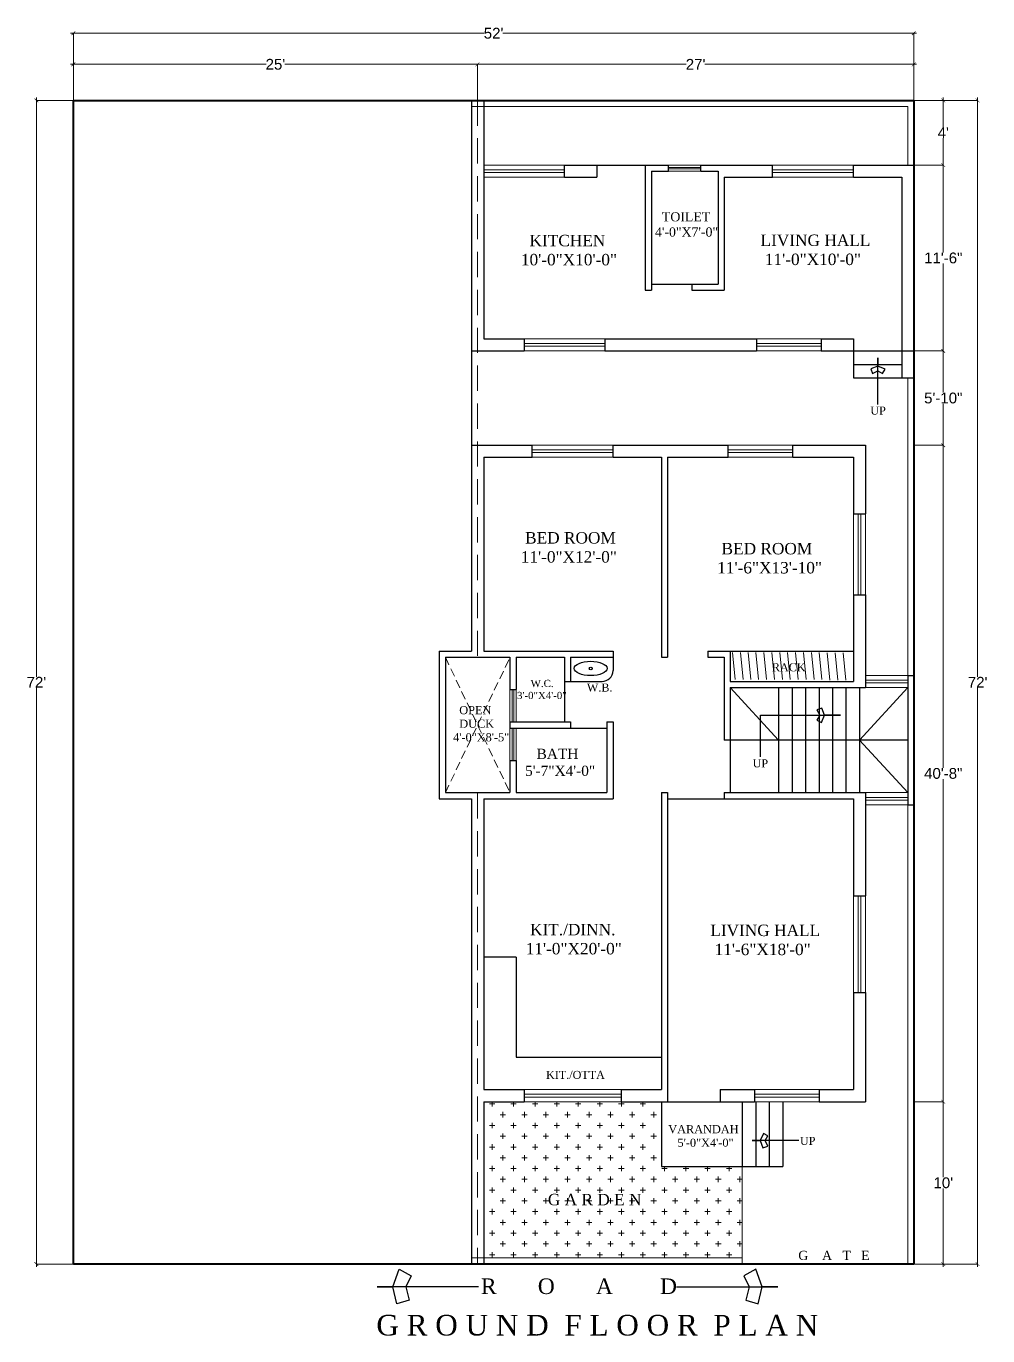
# Model space of a CAD drawing. Header units: inches. Extents: x 176 to 21551, y 16408 to 33639.
# Drawn here: x 176 to 890, y 23244 to 24216 of the extents above; entities that cross this region are included whole.
import ezdxf

# ---------------------------------------------------------------- set-up
doc = ezdxf.new("R2010")
doc.units = ezdxf.units.IN
doc.header["$LTSCALE"] = 25
doc.header["$MEASUREMENT"] = 0
doc.linetypes.add('DASHED2', pattern=[0.375, 0.25, -0.125])
doc.layers.add('TEXT', color=211, linetype='Continuous')
doc.styles.get("Standard").update_dxf_attribs({"font": 'arial.ttf', "height": 8})
doc.dimstyles.get("Standard").update_dxf_attribs({"dimtxt": 0.18, "dimasz": 0.18, "dimexe": 0.18, "dimexo": 0.0625, "dimgap": 0.09, "dimtad": 0, "dimtih": 1, "dimtoh": 1, "dimdec": 4, "dimzin": 0, "dimdsep": 46, "dimtxsty": 'Standard', "dimcen": 0.09, "dimadec": 0, "dimazin": 0, "dimtfac": 1, "dimtdec": 4, "dimtofl": 0, "dimtmove": 0, "dimatfit": 3, "dimfxl": 1, "dimtolj": 1, "dimtzin": 0, "dimarcsym": 0})

# ---------------------------------------------------------------- blocks, each defined once
blk = doc.blocks.new('_ArchTick')
at = {"color": 0, "linetype": 'ByBlock', "const_width": 0.15}
blk.add_lwpolyline([(-0.5, -0.5), (0.5, 0.5)], dxfattribs=at)
blk = doc.blocks.new('*D10')
at = {"color": 0, "lineweight": 20, "ltscale": 0.1, "transparency": 16777216}
for p, q in [((209.01, 24187.94), (354.18, 24187.94)), ((211.13, 24161.3), (211.13, 24188.12)), ((513.26, 24187.94), (368.08, 24187.94)), ((511.13, 24161.3), (511.13, 24188.12))]:
    blk.add_line(p, q, dxfattribs=at)
at = {"layer": 'Defpoints', "color": 0, "ltscale": 0.1, "transparency": 16777216}
for p in [(511.13, 24187.94), (211.13, 24161.12), (511.13, 24161.12)]:
    blk.add_point(p, dxfattribs=at)
at = {"color": 0, "lineweight": 20, "ltscale": 0.1, "transparency": 16777216, "xscale": 2.8125, "yscale": 2.8125, "zscale": 2.8125, "rotation": 180}
blk.add_blockref('_ArchTick', (211.13, 24187.94), dxfattribs=at)
at = {"color": 0, "lineweight": 20, "ltscale": 0.1, "transparency": 16777216, "xscale": 2.8125, "yscale": 2.8125, "zscale": 2.8125}
blk.add_blockref('_ArchTick', (511.13, 24187.94), dxfattribs=at)
at = {"color": 0, "ltscale": 0.1, "transparency": 16777216, "insert": (361.13, 24187.94), "char_height": 8, "attachment_point": 5}
blk.add_mtext("\\A1;25'", dxfattribs=at)
blk = doc.blocks.new('*D11')
at = {"color": 0, "lineweight": 20, "ltscale": 0.1, "transparency": 16777216}
for p, q in [((509.01, 24187.94), (666.18, 24187.94)), ((511.13, 24161.3), (511.13, 24188.12)), ((837.26, 24187.94), (680.08, 24187.94)), ((835.13, 24161.3), (835.13, 24188.12))]:
    blk.add_line(p, q, dxfattribs=at)
at = {"layer": 'Defpoints', "color": 0, "ltscale": 0.1, "transparency": 16777216}
for p in [(835.13, 24187.94), (511.13, 24161.12), (835.13, 24161.12)]:
    blk.add_point(p, dxfattribs=at)
at = {"color": 0, "lineweight": 20, "ltscale": 0.1, "transparency": 16777216, "xscale": 2.8125, "yscale": 2.8125, "zscale": 2.8125, "rotation": 180}
blk.add_blockref('_ArchTick', (511.13, 24187.94), dxfattribs=at)
at = {"color": 0, "lineweight": 20, "ltscale": 0.1, "transparency": 16777216, "xscale": 2.8125, "yscale": 2.8125, "zscale": 2.8125}
blk.add_blockref('_ArchTick', (835.13, 24187.94), dxfattribs=at)
at = {"color": 0, "ltscale": 0.1, "transparency": 16777216, "insert": (673.13, 24187.94), "char_height": 8, "attachment_point": 5}
blk.add_mtext("\\A1;27'", dxfattribs=at)
blk = doc.blocks.new('*D12')
at = {"color": 0, "lineweight": 20, "ltscale": 0.1, "transparency": 16777216}
for p, q in [((209.01, 24211.01), (516.25, 24211.01)), ((211.13, 24161.3), (211.13, 24211.19)), ((837.26, 24211.01), (530.01, 24211.01)), ((835.13, 24161.3), (835.13, 24211.19))]:
    blk.add_line(p, q, dxfattribs=at)
at = {"layer": 'Defpoints', "color": 0, "ltscale": 0.1, "transparency": 16777216}
for p in [(835.13, 24211.01), (211.13, 24161.12), (835.13, 24161.12)]:
    blk.add_point(p, dxfattribs=at)
at = {"color": 0, "lineweight": 20, "ltscale": 0.1, "transparency": 16777216, "xscale": 2.8125, "yscale": 2.8125, "zscale": 2.8125, "rotation": 180}
blk.add_blockref('_ArchTick', (211.13, 24211.01), dxfattribs=at)
at = {"color": 0, "lineweight": 20, "ltscale": 0.1, "transparency": 16777216, "xscale": 2.8125, "yscale": 2.8125, "zscale": 2.8125}
blk.add_blockref('_ArchTick', (835.13, 24211.01), dxfattribs=at)
at = {"color": 0, "ltscale": 0.1, "transparency": 16777216, "insert": (523.13, 24211.01), "char_height": 8, "attachment_point": 5}
blk.add_mtext("\\A1;52'", dxfattribs=at)
blk = doc.blocks.new('*D13')
at = {"color": 0, "lineweight": 20, "ltscale": 0.1, "transparency": 16777216}
for p, q in [((248.22, 24161.12), (183.48, 24161.12)), ((183.66, 24163.24), (183.66, 23733.23)), ((183.66, 23294.99), (183.66, 23725.01)), ((248.22, 23297.12), (183.48, 23297.12))]:
    blk.add_line(p, q, dxfattribs=at)
at = {"layer": 'Defpoints', "color": 0, "ltscale": 0.1, "transparency": 16777216}
for p in [(248.4, 24161.12), (183.66, 23297.12), (248.4, 23297.12)]:
    blk.add_point(p, dxfattribs=at)
at = {"color": 0, "lineweight": 20, "ltscale": 0.1, "transparency": 16777216, "xscale": 2.8125, "yscale": 2.8125, "zscale": 2.8125}
for p, rotation in [((183.66, 24161.12), 90), ((183.66, 23297.12), 270)]:
    blk.add_blockref('_ArchTick', p, dxfattribs=dict(at, rotation=rotation))
at = {"color": 0, "ltscale": 0.1, "transparency": 16777216, "insert": (183.66, 23729.12), "char_height": 8, "attachment_point": 5}
blk.add_mtext("\\A1;72'", dxfattribs=at)
blk = doc.blocks.new('*D7')
at = {"color": 0, "lineweight": 20, "ltscale": 0.1, "transparency": 16777216}
for p, q in [((826.99, 24161.12), (857.22, 24161.12)), ((857.04, 24163.24), (857.04, 24141.21)), ((857.04, 24110.99), (857.04, 24133.03)), ((835.31, 24113.12), (857.22, 24113.12))]:
    blk.add_line(p, q, dxfattribs=at)
at = {"layer": 'Defpoints', "color": 0, "ltscale": 0.1, "transparency": 16777216}
for p in [(826.81, 24161.12), (835.13, 24113.12), (857.04, 24113.12)]:
    blk.add_point(p, dxfattribs=at)
at = {"color": 0, "lineweight": 20, "ltscale": 0.1, "transparency": 16777216, "xscale": 2.8125, "yscale": 2.8125, "zscale": 2.8125}
for p, rotation in [((857.04, 24161.12), 90), ((857.04, 24113.12), 270)]:
    blk.add_blockref('_ArchTick', p, dxfattribs=dict(at, rotation=rotation))
at = {"color": 0, "ltscale": 0.1, "transparency": 16777216, "insert": (857.04, 24137.12), "char_height": 8, "attachment_point": 5}
blk.add_mtext("\\A1;4'", dxfattribs=at)
blk = doc.blocks.new('*D8')
at = {"color": 0, "lineweight": 20, "ltscale": 0.1, "transparency": 16777216}
for p, q in [((840.93, 23905.12), (857.22, 23905.12)), ((857.04, 23907.24), (857.04, 23665.54)), ((857.04, 23415.49), (857.04, 23657.19)), ((835.49, 23417.62), (857.22, 23417.62))]:
    blk.add_line(p, q, dxfattribs=at)
at = {"layer": 'Defpoints', "color": 0, "ltscale": 0.1, "transparency": 16777216}
for p in [(840.75, 23905.12), (835.31, 23417.62), (857.04, 23417.62)]:
    blk.add_point(p, dxfattribs=at)
at = {"color": 0, "lineweight": 20, "ltscale": 0.1, "transparency": 16777216, "xscale": 2.8125, "yscale": 2.8125, "zscale": 2.8125}
for p, rotation in [((857.04, 23905.12), 90), ((857.04, 23417.62), 270)]:
    blk.add_blockref('_ArchTick', p, dxfattribs=dict(at, rotation=rotation))
at = {"color": 0, "ltscale": 0.1, "transparency": 16777216, "insert": (857.04, 23661.37), "char_height": 8, "attachment_point": 5}
blk.add_mtext('\\A1;40\'-8"', dxfattribs=at)
blk = doc.blocks.new('*D9')
at = {"color": 0, "lineweight": 20, "ltscale": 0.1, "transparency": 16777216}
for p, q in [((835.31, 24161.12), (882.72, 24161.12)), ((882.54, 24163.24), (882.54, 23733.23)), ((882.54, 23294.99), (882.54, 23725.01)), ((835.31, 23297.12), (882.72, 23297.12))]:
    blk.add_line(p, q, dxfattribs=at)
at = {"layer": 'Defpoints', "color": 0, "ltscale": 0.1, "transparency": 16777216}
for p in [(835.13, 24161.12), (835.13, 23297.12), (882.54, 23297.12)]:
    blk.add_point(p, dxfattribs=at)
at = {"color": 0, "lineweight": 20, "ltscale": 0.1, "transparency": 16777216, "xscale": 2.8125, "yscale": 2.8125, "zscale": 2.8125}
for p, rotation in [((882.54, 24161.12), 90), ((882.54, 23297.12), 270)]:
    blk.add_blockref('_ArchTick', p, dxfattribs=dict(at, rotation=rotation))
at = {"color": 0, "ltscale": 0.1, "transparency": 16777216, "insert": (882.54, 23729.12), "char_height": 8, "attachment_point": 5}
blk.add_mtext("\\A1;72'", dxfattribs=at)
blk = doc.blocks.new('*D18')
at = {"color": 0, "lineweight": 20, "ltscale": 0.1, "transparency": 16777216}
for p, q in [((835.49, 23417.62), (857.22, 23417.62)), ((857.04, 23419.74), (857.04, 23361.54)), ((857.04, 23294.99), (857.04, 23353.19)), ((835.31, 23297.12), (857.22, 23297.12))]:
    blk.add_line(p, q, dxfattribs=at)
at = {"layer": 'Defpoints', "color": 0, "ltscale": 0.1, "transparency": 16777216}
for p in [(835.31, 23417.62), (835.13, 23297.12), (857.04, 23297.12)]:
    blk.add_point(p, dxfattribs=at)
at = {"color": 0, "lineweight": 20, "ltscale": 0.1, "transparency": 16777216, "xscale": 2.8125, "yscale": 2.8125, "zscale": 2.8125}
for p, rotation in [((857.04, 23417.62), 90), ((857.04, 23297.12), 270)]:
    blk.add_blockref('_ArchTick', p, dxfattribs=dict(at, rotation=rotation))
at = {"color": 0, "ltscale": 0.1, "transparency": 16777216, "insert": (857.04, 23357.37), "char_height": 8, "attachment_point": 5}
blk.add_mtext("\\A1;10'", dxfattribs=at)
blk = doc.blocks.new('*D24')
at = {"color": 0, "lineweight": 20, "ltscale": 0.1, "transparency": 16777216}
for p, q in [((835.49, 23975.12), (857.22, 23975.12)), ((857.04, 23977.24), (857.04, 23944.29)), ((857.04, 23902.99), (857.04, 23935.94)), ((835.31, 23905.12), (857.22, 23905.12))]:
    blk.add_line(p, q, dxfattribs=at)
at = {"layer": 'Defpoints', "color": 0, "ltscale": 0.1, "transparency": 16777216}
for p in [(835.31, 23975.12), (835.13, 23905.12), (857.04, 23905.12)]:
    blk.add_point(p, dxfattribs=at)
at = {"color": 0, "lineweight": 20, "ltscale": 0.1, "transparency": 16777216, "xscale": 2.8125, "yscale": 2.8125, "zscale": 2.8125}
for p, rotation in [((857.04, 23975.12), 90), ((857.04, 23905.12), 270)]:
    blk.add_blockref('_ArchTick', p, dxfattribs=dict(at, rotation=rotation))
at = {"color": 0, "ltscale": 0.1, "transparency": 16777216, "insert": (857.04, 23940.12), "char_height": 8, "attachment_point": 5}
blk.add_mtext('\\A1;5\'-10"', dxfattribs=at)
blk = doc.blocks.new('*D25')
at = {"color": 0, "lineweight": 20, "ltscale": 0.1, "transparency": 16777216}
for p, q in [((835.49, 24113.12), (857.22, 24113.12)), ((857.04, 24115.24), (857.04, 24048.29)), ((857.04, 23972.99), (857.04, 24039.94)), ((835.49, 23975.12), (857.22, 23975.12))]:
    blk.add_line(p, q, dxfattribs=at)
at = {"layer": 'Defpoints', "color": 0, "ltscale": 0.1, "transparency": 16777216}
for p in [(835.31, 24113.12), (835.31, 23975.12), (857.04, 23975.12)]:
    blk.add_point(p, dxfattribs=at)
at = {"color": 0, "lineweight": 20, "ltscale": 0.1, "transparency": 16777216, "xscale": 2.8125, "yscale": 2.8125, "zscale": 2.8125}
for p, rotation in [((857.04, 24113.12), 90), ((857.04, 23975.12), 270)]:
    blk.add_blockref('_ArchTick', p, dxfattribs=dict(at, rotation=rotation))
at = {"color": 0, "ltscale": 0.1, "transparency": 16777216, "insert": (857.04, 24044.12), "char_height": 8, "attachment_point": 5}
blk.add_mtext('\\A1;11\'-6"', dxfattribs=at)

msp = doc.modelspace()

# ---------------------------------------------------------------- hatches: boundary and pattern name
at = {"lineweight": 0, "ltscale": 0.1}
h = msp.add_hatch(dxfattribs=at)
h.set_pattern_fill('CROSS', color=256, scale=32, style=0)
h.paths.add_polyline_path([(647.81, 23417.62), (617.81, 23417.62), (545.81, 23417.62), (515.81, 23417.62), (515.81, 23301.62), (707.81, 23301.62), (707.81, 23369.62), (647.81, 23369.62)])
h.paths.add_polyline_path([(561.33, 23351.33), (632.7, 23351.33), (632.7, 23338.4), (561.33, 23338.4)], flags=24)

# ---------------------------------------------------------------- linework, layer by layer
at = {"lineweight": 40, "ltscale": 0.1}
for p, q in [((211.13, 24161.12), (835.13, 24161.12)), ((211.13, 23297.12), (211.13, 24161.12)), ((835.13, 24161.12), (835.13, 23297.12)), ((835.13, 23297.12), (211.13, 23297.12))]:
    msp.add_line(p, q, dxfattribs=at)
at = {"ltscale": 0.1}
for p, q in [((506.63, 24161.12), (506.63, 23752.12)), ((515.81, 24161.12), (515.81, 23984.12)), ((575.81, 24113.12), (653.06, 24113.12)), ((575.81, 24104.12), (575.81, 24113.12)), ((599.81, 24113.12), (599.81, 24104.12)), ((635.81, 24113.12), (635.81, 24020.12)), ((640.31, 24108.6), (640.31, 24020.12)), ((640.31, 24108.6), (653.06, 24108.6)), ((653.06, 24108.6), (653.06, 24113.12)), ((677.06, 24108.6), (677.06, 24113.12)), ((677.06, 24113.12), (730.31, 24113.12)), ((677.06, 24108.6), (689.81, 24108.6)), ((689.81, 24108.6), (689.81, 24024.62)), ((730.31, 24104.12), (730.31, 24113.12)), ((790.31, 24104.12), (790.31, 24113.12)), ((790.31, 24113.12), (835.31, 24113.12)), ((575.81, 24104.12), (599.81, 24104.12)), ((694.31, 24104.12), (694.31, 24020.12)), ((694.31, 24104.12), (730.31, 24104.12)), ((790.31, 24104.12), (826.31, 24104.12)), ((826.31, 24104.12), (826.31, 23955.12)), ((635.81, 24020.12), (640.31, 24020.12)), ((640.31, 24024.62), (689.81, 24024.62)), ((670.31, 24024.62), (670.31, 24020.12)), ((670.31, 24020.12), (694.31, 24020.12)), ((515.81, 23984.12), (545.81, 23984.12)), ((545.81, 23984.12), (545.81, 23975.12)), ((605.81, 23984.12), (605.81, 23975.12)), ((605.81, 23984.12), (718.31, 23984.12)), ((718.31, 23984.12), (718.31, 23975.12)), ((766.31, 23984.12), (766.31, 23975.12)), ((766.31, 23984.12), (790.31, 23984.12)), ((790.31, 23984.12), (790.31, 23955.12)), ((506.63, 23975.12), (545.81, 23975.12)), ((605.81, 23975.12), (718.31, 23975.12)), ((766.31, 23975.12), (835.13, 23975.12)), ((790.31, 23965.12), (826.31, 23965.12)), ((835.13, 23965.12), (835.31, 23965.12)), ((790.31, 23955.12), (835.31, 23955.12)), ((506.63, 23905.12), (551.81, 23905.12)), ((551.81, 23896.12), (551.81, 23905.12)), ((611.81, 23896.12), (611.81, 23905.12)), ((611.81, 23905.12), (697.31, 23905.12)), ((697.31, 23896.12), (697.31, 23905.12)), ((745.31, 23896.12), (745.31, 23905.12)), ((745.31, 23905.12), (799.31, 23905.12)), ((799.31, 23905.12), (799.31, 23854.12)), ((515.81, 23896.12), (551.81, 23896.12)), ((515.81, 23896.12), (515.81, 23752.12)), ((611.81, 23896.12), (647.81, 23896.12)), ((647.81, 23896.12), (647.81, 23747.62)), ((652.31, 23896.12), (697.31, 23896.12)), ((652.31, 23896.12), (652.31, 23747.62)), ((745.31, 23896.12), (790.31, 23896.12)), ((790.31, 23896.12), (790.31, 23854.12)), ((790.31, 23854.12), (799.31, 23854.12)), ((790.31, 23794.12), (799.31, 23794.12)), ((790.31, 23794.12), (790.31, 23729.62)), ((799.31, 23794.12), (799.31, 23725.12)), ((482.81, 23752.12), (506.63, 23752.12)), ((482.81, 23752.12), (482.81, 23642.62)), ((487.31, 23747.62), (535.31, 23747.62)), ((487.31, 23747.62), (487.31, 23647.12)), ((515.81, 23752.12), (611.81, 23752.12)), ((535.31, 23747.62), (535.31, 23723.62)), ((539.81, 23747.62), (575.81, 23747.62)), ((539.81, 23747.62), (539.81, 23723.62)), ((575.81, 23747.62), (575.81, 23699.62)), ((580.31, 23747.62), (611.81, 23747.62)), ((580.31, 23747.62), (580.31, 23729.62)), ((611.81, 23752.12), (611.81, 23737.71)), ((647.81, 23747.62), (652.31, 23747.62)), ((682.31, 23752.12), (790.31, 23752.12)), ((694.31, 23747.62), (694.31, 23725.12)), ((698.81, 23752.12), (698.81, 23729.62)), ((575.81, 23729.62), (603.73, 23729.62)), ((698.81, 23729.62), (790.31, 23729.62)), ((830.63, 23734.12), (835.31, 23734.12)), ((830.81, 23734.12), (830.81, 23638.12)), ((535.31, 23723.62), (539.81, 23723.62)), ((694.31, 23725.12), (694.31, 23686.12)), ((698.81, 23725.12), (698.81, 23647.12)), ((698.81, 23725.12), (799.31, 23725.12)), ((698.81, 23725.12), (734.81, 23686.12)), ((734.81, 23725.12), (734.81, 23647.12)), ((744.81, 23725.12), (744.81, 23647.12)), ((754.81, 23725.12), (754.81, 23647.12)), ((764.81, 23725.12), (764.81, 23647.12)), ((774.81, 23725.12), (774.81, 23647.12)), ((784.81, 23725.12), (784.81, 23647.12)), ((794.81, 23725.12), (794.81, 23647.12)), ((794.81, 23686.12), (830.81, 23725.12)), ((535.31, 23699.62), (580.31, 23699.62)), ((535.31, 23699.62), (535.31, 23695.12)), ((580.31, 23699.62), (580.31, 23695.12)), ((607.31, 23699.62), (611.81, 23699.62)), ((607.31, 23699.62), (607.31, 23647.12)), ((611.81, 23699.62), (611.81, 23642.62)), ((535.31, 23695.12), (607.31, 23695.12)), ((830.81, 23686.12), (694.31, 23686.12)), ((794.81, 23686.12), (830.81, 23647.12)), ((535.31, 23671.12), (539.81, 23671.12)), ((535.31, 23671.12), (535.31, 23647.12)), ((539.81, 23671.12), (539.81, 23647.12)), ((482.81, 23642.62), (506.63, 23642.62)), ((487.31, 23647.12), (535.31, 23647.12)), ((506.63, 23642.62), (506.63, 23297.12)), ((515.81, 23642.62), (611.81, 23642.62)), ((515.81, 23642.62), (515.81, 23426.62)), ((539.81, 23647.12), (607.31, 23647.12)), ((647.81, 23647.12), (652.31, 23647.12)), ((647.81, 23647.12), (647.81, 23426.62)), ((652.31, 23647.12), (652.31, 23417.62)), ((652.31, 23642.62), (790.31, 23642.62)), ((694.31, 23647.12), (799.31, 23647.12)), ((694.31, 23647.12), (694.31, 23642.62)), ((790.31, 23642.62), (790.31, 23570.62)), ((799.31, 23647.12), (799.31, 23570.62)), ((830.81, 23638.12), (835.13, 23638.12)), ((790.31, 23570.62), (799.31, 23570.62)), ((539.81, 23524.89), (539.81, 23450.62)), ((790.31, 23498.62), (799.31, 23498.62)), ((790.31, 23498.62), (790.31, 23426.62)), ((799.31, 23498.62), (799.31, 23417.62)), ((539.81, 23450.62), (647.81, 23450.62)), ((515.81, 23426.62), (545.81, 23426.62)), ((545.81, 23426.62), (545.81, 23417.62)), ((617.81, 23426.62), (617.81, 23417.62)), ((617.81, 23426.62), (647.81, 23426.62)), ((691.31, 23426.62), (716.81, 23426.62)), ((691.31, 23426.62), (691.31, 23417.62)), ((716.81, 23426.62), (716.81, 23417.62)), ((764.81, 23426.62), (764.81, 23417.62)), ((764.81, 23426.62), (790.31, 23426.62)), ((515.81, 23417.62), (545.81, 23417.62)), ((515.81, 23417.62), (515.81, 23297.12)), ((617.81, 23417.62), (716.81, 23417.62)), ((647.81, 23417.62), (647.81, 23369.62)), ((707.81, 23417.62), (707.81, 23369.62)), ((717.81, 23417.62), (717.81, 23369.62)), ((727.81, 23417.62), (727.81, 23369.62)), ((737.81, 23417.62), (737.81, 23369.62)), ((764.81, 23417.62), (799.31, 23417.62)), ((647.81, 23369.62), (737.81, 23369.62))]:
    msp.add_line(p, q, dxfattribs=at)
at = {"lineweight": 0, "ltscale": 0.1}
for p, q in [((506.63, 24156.62), (830.63, 24156.62)), ((830.63, 24156.62), (830.63, 24113.12)), ((515.81, 24113.12), (575.81, 24113.12)), ((515.81, 24109.62), (575.81, 24109.62)), ((515.81, 24107.62), (575.81, 24107.62)), ((677.06, 24113.1), (653.06, 24113.1)), ((677.06, 24111.45), (653.06, 24111.45)), ((677.06, 24110.25), (653.06, 24110.25)), ((677.06, 24108.6), (653.06, 24108.6)), ((730.31, 24113.12), (790.31, 24113.12)), ((730.31, 24109.62), (790.31, 24109.62)), ((730.31, 24107.62), (790.31, 24107.62)), ((515.81, 24104.12), (575.81, 24104.12)), ((730.31, 24104.12), (790.31, 24104.12)), ((545.81, 23984.12), (605.81, 23984.12)), ((545.81, 23980.62), (605.81, 23980.62)), ((718.31, 23984.12), (766.31, 23984.12)), ((718.31, 23980.62), (766.31, 23980.62)), ((545.81, 23978.62), (605.81, 23978.62)), ((545.81, 23975.12), (605.81, 23975.12)), ((718.31, 23978.62), (766.31, 23978.62)), ((718.31, 23975.12), (766.31, 23975.12)), ((830.63, 23955.12), (830.63, 23734.12)), ((551.81, 23905.12), (611.81, 23905.12)), ((697.31, 23905.12), (745.31, 23905.12)), ((551.81, 23901.62), (611.81, 23901.62)), ((551.81, 23899.62), (611.81, 23899.62)), ((551.81, 23896.12), (611.81, 23896.12)), ((697.31, 23901.62), (745.31, 23901.62)), ((697.31, 23899.62), (745.31, 23899.62)), ((697.31, 23896.12), (745.31, 23896.12)), ((790.31, 23794.12), (790.31, 23854.12)), ((793.81, 23794.12), (793.81, 23854.12)), ((795.81, 23794.12), (795.81, 23854.12)), ((799.31, 23794.12), (799.31, 23854.12)), ((700.57, 23751.21), (702.54, 23731.03)), ((706.45, 23751.21), (708.41, 23731.03)), ((712.08, 23751.21), (714.04, 23731.03)), ((717.95, 23751.21), (719.92, 23731.03)), ((723.83, 23751.21), (725.8, 23731.03)), ((729.71, 23751.21), (731.67, 23731.03)), ((735.58, 23751.21), (737.55, 23731.03)), ((741.46, 23751.21), (743.43, 23731.03)), ((747.34, 23751.21), (749.3, 23731.03)), ((753.21, 23751.21), (755.18, 23731.03)), ((759.09, 23751.21), (761.06, 23731.03)), ((764.97, 23751.21), (766.93, 23731.03)), ((770.87, 23750.95), (772.84, 23730.77)), ((776.75, 23750.95), (778.71, 23730.77)), ((782.62, 23750.95), (784.59, 23730.77)), ((830.81, 23734.12), (799.31, 23734.12)), ((799.31, 23730.62), (830.81, 23730.62)), ((799.31, 23728.62), (830.81, 23728.62)), ((535.31, 23723.62), (535.31, 23699.62)), ((536.96, 23723.62), (536.96, 23699.62)), ((538.16, 23723.62), (538.16, 23699.62)), ((539.81, 23723.62), (539.81, 23699.62)), ((799.31, 23725.12), (830.81, 23725.12)), ((535.31, 23695.12), (535.31, 23671.12)), ((536.96, 23695.12), (536.96, 23671.12)), ((538.16, 23695.12), (538.16, 23671.12)), ((539.81, 23695.12), (539.81, 23671.12)), ((830.81, 23647.12), (799.31, 23647.12)), ((799.31, 23643.62), (830.81, 23643.62)), ((799.31, 23641.62), (830.81, 23641.62)), ((799.31, 23638.12), (830.81, 23638.12)), ((830.81, 23638.12), (830.81, 23297.12)), ((790.31, 23498.62), (790.31, 23570.62)), ((793.81, 23498.62), (793.81, 23570.62)), ((795.81, 23498.62), (795.81, 23570.62)), ((799.31, 23498.62), (799.31, 23570.62)), ((545.81, 23426.62), (617.81, 23426.62)), ((716.81, 23426.62), (764.81, 23426.62)), ((545.81, 23423.12), (617.81, 23423.12)), ((545.81, 23421.12), (617.81, 23421.12)), ((545.81, 23417.62), (617.81, 23417.62)), ((716.81, 23423.12), (764.81, 23423.12)), ((716.81, 23421.12), (764.81, 23421.12)), ((716.81, 23417.62), (764.81, 23417.62)), ((707.81, 23369.62), (707.81, 23297.12)), ((707.81, 23301.62), (506.63, 23301.62))]:
    msp.add_line(p, q, dxfattribs=at)
at = {"linetype": 'DASHED2', "lineweight": 0, "ltscale": 3}
for p, q in [((511.13, 24161.12), (511.31, 23747.62)), ((511.13, 23646.62), (511.13, 23297.12))]:
    msp.add_line(p, q, dxfattribs=at)
at = {"linetype": 'DASHED2', "lineweight": 0}
for p, q in [((487.31, 23747.62), (535.31, 23647.12)), ((487.31, 23647.12), (535.31, 23747.62))]:
    msp.add_line(p, q, dxfattribs=at)
at = {"color": 7, "ltscale": 0.1}
for p, q in [((682.31, 23752.12), (682.31, 23747.62)), ((682.31, 23747.62), (694.31, 23747.62)), ((539.81, 23524.89), (515.81, 23524.89))]:
    msp.add_line(p, q, dxfattribs=at)
at = {"ltscale": 0.1}
for points in [[(808.47, 23935.34), (808.47, 23935.34), (808.47, 23969.9), (808.47, 23963.93), (803.19, 23961.94), (804.46, 23958.28), (808.47, 23960.41), (811.97, 23958.27), (813.85, 23961.67), (808.47, 23963.93)], [(721.38, 23673.79), (721.38, 23704.55), (780.75, 23704.55), (768.81, 23704.55), (766.81, 23709.83), (763.16, 23708.56), (765.29, 23704.55), (763.15, 23701.05), (766.55, 23699.17), (768.81, 23704.55)], [(749.78, 23388.74), (749.78, 23388.74), (715.21, 23388.74), (721.18, 23388.74), (723.18, 23383.46), (726.83, 23384.73), (724.7, 23388.74), (726.84, 23392.24), (723.44, 23394.12), (721.18, 23388.74)]]:
    msp.add_lwpolyline(points, dxfattribs=at)
at = {"color": 7, "lineweight": -3}
for points in [[(512, 23280.08), (436.63, 23280.08), (448.24, 23280.08), (453.02, 23293.34), (461.95, 23288.4), (457.87, 23280.08), (460.33, 23270.25), (451.27, 23267.45), (448.24, 23280.08)], [(658.84, 23280.08), (734.2, 23280.08), (722.6, 23280.08), (717.82, 23293.34), (708.89, 23288.4), (712.97, 23280.08), (710.51, 23270.25), (719.56, 23267.45), (722.6, 23280.08)]]:
    msp.add_lwpolyline(points, dxfattribs=at)
at = {"ltscale": 0.1}
msp.add_circle((595.23, 23739.36), 1.05, dxfattribs=at)
msp.add_arc((603.55, 23737.88), 8.26, 271.26769, 358.82611, dxfattribs=at)
msp.add_ellipse((595.23, 23739.36), major_axis=(12.19, 0), ratio=0.435042, dxfattribs=at)

# ---------------------------------------------------------------- texts
at = {"layer": 'TEXT', "color": 7, "ltscale": 0.1, "attachment_point": 1}
for s, insert, char_height, width in [('{\\fTimes New Roman|b0|i0|c0|p18;   TOILET\\P 4\'-0"X7\'-0"}', (640.43, 24078.14), 6.7933, 166.7033), ('{\\fTimes New Roman|b0|i0|c0|p18;  KITCHEN\\P10\'-0"X10\'-0"}', (543.42, 24061.31), 8.4916, 208.3791), ('{\\fTimes New Roman|b0|i0|c0|p18;  LIVING HALL\\P   11\'-0"X10\'-0"}', (714.95, 24061.53), 8.4916, 208.3791), ('{\\fTimes New Roman|b0|i0|c0|p18;     UP}', (791.7, 23933.81), 5.9441, 145.8653), ('{\\fTimes New Roman|b0|i0|c0|p18;  BED ROOM\\P 11\'-0"X12\'-0"}', (540.11, 23840.58), 8.4916, 208.3791), ('{\\fTimes New Roman|b0|i0|c0|p18;  BED ROOM\\P 11\'-6"X13\'-10"}', (685.98, 23832.56), 8.4916, 208.3791), ('{\\fTimes New Roman|b0|i0|c0|p18;    RACK}', (720.83, 23743.19), 5.9441, 145.8653), ('{\\fTimes New Roman|b0|i0|c0|p18;     W.C.\\P3\'-0"X4\'-0"}', (540.55, 23730.89), 5.3497, 131.2788), ('{\\fTimes New Roman|b0|i0|c0|p18;     W.B.}', (581.22, 23728.13), 5.9441, 145.8653), ('{\\fTimes New Roman|b0|i0|c0|p18;      OPEN \\P      DUCK\\P    4\'-0"X8\'-5"}', (483.98, 23711.41), 6.0385, 148.1807), ('{\\fTimes New Roman|b0|i0|c0|p18;    BATH\\P 5\'-7"X4\'-0"}', (543.67, 23679.73), 7.5481, 185.2258), ('{\\fTimes New Roman|b0|i0|c0|p18;     UP}', (704.28, 23671.85), 5.9441, 145.8653), ('{\\fTimes New Roman|b0|i0|c0|p18; KIT./DINN.\\P11\'-0"X20\'-0"}', (546.97, 23549.68), 8.4916, 208.3791), ('{\\fTimes New Roman|b0|i0|c0|p18;LIVING HALL\\P 11\'-6"X18\'-0"}', (684.03, 23549.13), 8.4916, 208.3791), ('{\\fTimes New Roman|b0|i0|c0|p18;     KIT./OTTA}', (550.91, 23440.54), 5.9441, 145.8653), ('{\\fTimes New Roman|b0|i0|c0|p18;   VARANDAH\\P      5\'-0"X4\'-0"}', (646.01, 23400.26), 6.0385, 148.1807), ('{\\fTimes New Roman|b0|i0|c0|p18;     UP}', (739.42, 23391.55), 5.9441, 145.8653), ('{\\fTimes New Roman|b0|i0|c0|p18;G A R D E N}', (563.45, 23349.21), 8.4916, 208.3791), ('{\\fTimes New Roman|b0|i0|c0|p18; G    A   T   E}', (746.82, 23306.92), 6.7933, 166.7033), ('{\\fTimes New Roman|b0|i0|c0|p18;R       O       A        D}', (513.74, 23286.41), 11.5639, 283.7723), ('{\\fTimes New Roman|b0|i0|c0|p18;G R O U N D  F L O O R  P L A N}', (436.09, 23259.37), 15.3319, 376.2364)]:
    msp.add_mtext(s, dxfattribs=dict(at, insert=insert, char_height=char_height, width=width))

# ---------------------------------------------------------------- dimensions: what is measured, and where the dimension line sits
at = {"ltscale": 0.1}
for base, p1, p2, picture, middle in [((835.13, 24211.01), (211.13, 24161.12), (835.13, 24161.12), '*D12', (523.13, 24211.01)), ((511.13, 24187.94), (211.13, 24161.12), (511.13, 24161.12), '*D10', (361.13, 24187.94)), ((835.13, 24187.94), (511.13, 24161.12), (835.13, 24161.12), '*D11', (673.13, 24187.94))]:
    dim = msp.add_linear_dim(base=base, p1=p1, p2=p2, dimstyle='Standard', override={"dimasz": 2.8125, "dimexo": 0.18, "dimdec": 0, "dimlunit": 4, "dimblk": 'ArchTick', "dimcen": 0, "dimdle": 2.125, "dimadec": 2, "dimtdec": 0, "dimldrblk": 'ArchTick', "dimlwd": 20, "dimlwe": 20}, dxfattribs=at)
    dim.commit()
    dim.dimension.update_dxf_attribs({"geometry": picture, "text_midpoint": middle})
for base, p1, p2, picture, middle in [((183.66, 23297.12), (248.4, 24161.12), (248.4, 23297.12), '*D13', (183.66, 23729.12)), ((857.04, 24113.12), (826.81, 24161.12), (835.13, 24113.12), '*D7', (857.04, 24137.12)), ((882.54, 23297.12), (835.13, 24161.12), (835.13, 23297.12), '*D9', (882.54, 23729.12)), ((857.04, 23975.12), (835.31, 24113.12), (835.31, 23975.12), '*D25', (857.04, 24044.12)), ((857.04, 23905.12), (835.31, 23975.12), (835.13, 23905.12), '*D24', (857.04, 23940.12)), ((857.04042425, 23417.61888099), (840.75453414, 23905.11888099), (835.31131848, 23417.61888099), '*D8', (857.04042425, 23661.36888099)), ((857.04042425, 23297.11888099), (835.31131848, 23417.61888099), (835.13131848, 23297.11888099), '*D18', (857.04042425, 23357.36888099))]:
    dim = msp.add_linear_dim(base=base, p1=p1, p2=p2, angle=90, dimstyle='Standard', override={"dimasz": 2.8125, "dimexo": 0.18, "dimdec": 0, "dimlunit": 4, "dimblk": 'ArchTick', "dimcen": 0, "dimdle": 2.125, "dimadec": 2, "dimtdec": 0, "dimldrblk": 'ArchTick', "dimlwd": 20, "dimlwe": 20}, dxfattribs=at)
    dim.commit()
    dim.dimension.update_dxf_attribs({"geometry": picture, "text_midpoint": middle})

doc.saveas('drawing.dxf')
